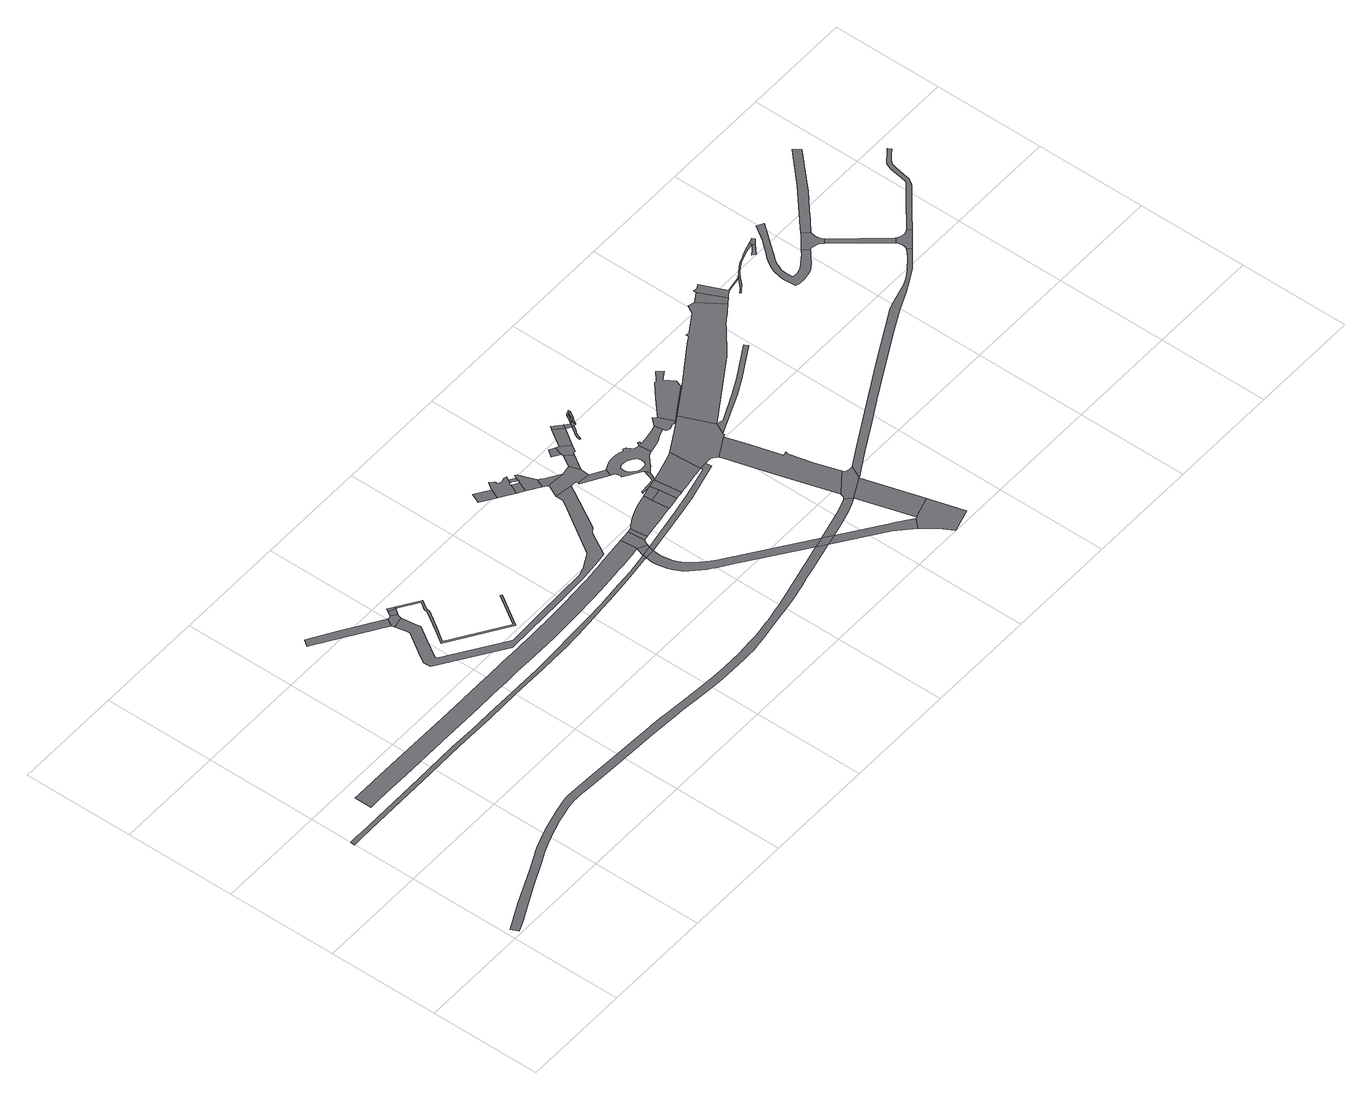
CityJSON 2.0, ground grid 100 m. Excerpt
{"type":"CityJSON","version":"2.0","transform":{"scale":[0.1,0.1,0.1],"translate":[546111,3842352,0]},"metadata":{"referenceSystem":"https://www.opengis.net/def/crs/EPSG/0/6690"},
"CityObjects":{
"road1":{"type":"Road","attributes":{"RoadStructureAttribute.sectionType":"1"},"geometry":[{"type":"MultiSurface","lod":"1","boundaries":[[[0,1,2,3,4,5,6,7,8,9,10,11,12,13,14,15,16,17,18,19,20,21,22,23,24,25,26,27,28,29,30,31,32,33,34,35,36,37,38,39,40,41,42]]]}]},
"road2":{"type":"Road","attributes":{"RoadStructureAttribute.sectionType":"1"},"geometry":[{"type":"MultiSurface","lod":"1","boundaries":[[[43,44,45,46,47,48,49,50,51,52,53,54,55,56,57,58,59,60,61,62,63,64,65,66,67,68,69,70,71,72,73,74,75,76,77,78,79,80,81,82,83,84,85,86,87,88,89,90,91,92,93,94,95,96,97,98,99,100,101,102,103,104,105,106,107,108,109,110,111,112,113,114,115,116,117,118,119,120,121,122,123,124,125,126,127,128,129,130,131,132,133,134,135,136,137]]]}]},
"road3":{"type":"Road","attributes":{"RoadStructureAttribute.sectionType":"1"},"geometry":[{"type":"MultiSurface","lod":"1","boundaries":[[[138,139,140,141,142,143]]]}]},
"road4":{"type":"Road","attributes":{"function":"3","RoadStructureAttribute.sectionType":"1"},"geometry":[{"type":"MultiSurface","lod":"1","boundaries":[[[144,145,146,147,148,149,150,151,152,153,154,155,156,157,158,159,160,161,162,163,164,165,166,167,168,169,170,171,172,173,174,175,176,177,178,179,180,181,182,183,184,185,186,187,188,189,190,191,192,193,194,195,196,197,198,199,200,201,202,203,204,205,206,207,208,209,210,211,212,213,214,215,216,217,218]]]}]},
"road5":{"type":"Road","geometry":[{"type":"MultiSurface","lod":"1","boundaries":[[[219,220,221,143,142,222,223,224,225]]]}]},
"road6":{"type":"Road","attributes":{"RoadStructureAttribute.sectionType":"1"},"geometry":[{"type":"MultiSurface","lod":"1","boundaries":[[[226,219,225,227]]]}]},
"road7":{"type":"Road","geometry":[{"type":"MultiSurface","lod":"1","boundaries":[[[228,226,227,229]]]}]},
"road8":{"type":"Road","geometry":[{"type":"MultiSurface","lod":"1","boundaries":[[[230,231,232,233,234,235,236,237,238,239,240,241,242,243,244,245,246,229,227]]]}]},
"road9":{"type":"Road","attributes":{"RoadStructureAttribute.sectionType":"1"},"geometry":[{"type":"MultiSurface","lod":"1","boundaries":[[[247,248,249,250,251,252,253,254,255,256,257,258,259,260,223,222,261,262,263,264,265,266,267,268,269,270,271,272,273,274,275,276,277,278,279]]]}]},
"road10":{"type":"Road","geometry":[{"type":"MultiSurface","lod":"1","boundaries":[[[280,0,42,281]]]}]},
"road11":{"type":"Road","attributes":{"function":"3","RoadStructureAttribute.sectionType":"7"},"geometry":[{"type":"MultiSurface","lod":"1","boundaries":[[[218,282,283,0,280,284,285,286]]]}]},
"road12":{"type":"Road","attributes":{"function":"3"},"geometry":[{"type":"MultiSurface","lod":"1","boundaries":[[[287,144,218,286,288,289]]]}]},
"road13":{"type":"Road","attributes":{"RoadStructureAttribute.sectionType":"1"},"geometry":[{"type":"MultiSurface","lod":"1","boundaries":[[[290,291,292,293]]]}]},
"road14":{"type":"Road","geometry":[{"type":"MultiSurface","lod":"1","boundaries":[[[294,295,287,289,296,297]]]}]},
"road15":{"type":"Road","geometry":[{"type":"MultiSurface","lod":"1","boundaries":[[[298,293,292,299,300,301,302,303,304,305,306,307,308,309,310,311,312,313]]]}]},
"road16":{"type":"Road","attributes":{"RoadStructureAttribute.sectionType":"1"},"geometry":[{"type":"MultiSurface","lod":"1","boundaries":[[[314,301,300,315,316]]]}]},
"road17":{"type":"Road","attributes":{"function":"3","RoadStructureAttribute.sectionType":"7"},"geometry":[{"type":"MultiSurface","lod":"1","boundaries":[[[317,318,319,320,321,322,323,324,325,281,42,326,327,328,329,330,331,332,333,334,335,336,337,338,339,43,340]]]}]},
"road18":{"type":"Road","attributes":{"RoadStructureAttribute.sectionType":"1"},"geometry":[{"type":"MultiSurface","lod":"1","boundaries":[[[341,304,303,342,343,344,345,346,347,348]]]}]},
"road19":{"type":"Road","geometry":[{"type":"MultiSurface","lod":"1","boundaries":[[[349,350,351,352,353,348,347,354,316,315,355,356]]]}]},
"road20":{"type":"Road","geometry":[{"type":"MultiSurface","lod":"1","boundaries":[[[357,358,359,360,361,362,363,364,365,366,367,368,369,370,371,372,373,374,375,376,377,378,379,380,381,382,383,294,297,384,385,386,387,388,389,390]]]}]},
"road21":{"type":"Road","attributes":{"RoadStructureAttribute.sectionType":"1"},"geometry":[{"type":"MultiSurface","lod":"1","boundaries":[[[391,392,356,355,393,394]]]}]},
"road22":{"type":"Road","geometry":[{"type":"MultiSurface","lod":"1","boundaries":[[[393,395,279,278,396,397,398,399,400,401,402,403,394]]]}]},
"road23":{"type":"Road","attributes":{"RoadStructureAttribute.sectionType":"1"},"geometry":[{"type":"MultiSurface","lod":"1","boundaries":[[[404,405,406,407,408,409,410,411,412,413,280,281]]]}]},
"road24":{"type":"Road","attributes":{"function":"3","RoadStructureAttribute.sectionType":"1"},"geometry":[{"type":"MultiSurface","lod":"1","boundaries":[[[414,415,390,389,416,417]]]}]},
"road25":{"type":"Road","attributes":{"RoadStructureAttribute.sectionType":"1"},"geometry":[{"type":"MultiSurface","lod":"1","boundaries":[[[399,418,419,420,400]]]}]},
"road26":{"type":"Road","geometry":[{"type":"MultiSurface","lod":"1","boundaries":[[[421,357,390,422,423,414]]]}]},
"road27":{"type":"Road","geometry":[{"type":"MultiSurface","lod":"1","boundaries":[[[340,43,137,424]]]}]},
"road28":{"type":"Road","geometry":[{"type":"MultiSurface","lod":"1","boundaries":[[[425,421,414,417,426,427,428]]]}]},
"road29":{"type":"Road","attributes":{"RoadStructureAttribute.sectionType":"1"},"geometry":[{"type":"MultiSurface","lod":"1","boundaries":[[[429,430,403,402,431]]]}]},
"road30":{"type":"Road","geometry":[{"type":"MultiSurface","lod":"1","boundaries":[[[432,433,434,435,436,437,438,439,440,441,442,443,444,445,446,447,448,449,421,425,450,451,452,453,454,455,456]]]}]},
"road31":{"type":"Road","geometry":[{"type":"MultiSurface","lod":"1","boundaries":[[[457,458,459,460]]]}]},
"road32":{"type":"Road","geometry":[{"type":"MultiSurface","lod":"1","boundaries":[[[460,459,429,431,461,462,463,464,465]]]}]},
"road33":{"type":"Road","attributes":{"RoadStructureAttribute.sectionType":"1"},"geometry":[{"type":"MultiSurface","lod":"1","boundaries":[[[466,467,468,469,470,471,472,473,474,475,476,477,478,479,480,481,482,483,484,485,486,420,419,487,488,489,490,491,492,493,432,456],[494,495,496,497,498,499,500,501,502,503,504,505,506,507,508,509,510,511,512,513,514,515,516,517,518,519]]]}]},
"road34":{"type":"Road","attributes":{"function":"3","RoadStructureAttribute.sectionType":"7"},"geometry":[{"type":"MultiSurface","lod":"1","boundaries":[[[520,521,424,137,522,523,524,525]]]}]},
"road35":{"type":"Road","geometry":[{"type":"MultiSurface","lod":"1","boundaries":[[[526,527,528,529,530,531,532,533,534,425,428,535,536,537,538,539,540,541,542,410]]]}]},
"road36":{"type":"Road","attributes":{"RoadStructureAttribute.sectionType":"1"},"geometry":[{"type":"MultiSurface","lod":"1","boundaries":[[[543,544,465,464,545]]]}]},
"road37":{"type":"Road","attributes":{"RoadStructureAttribute.sectionType":"1"},"geometry":[{"type":"MultiSurface","lod":"1","boundaries":[[[546,547,548,549,550,340,424,551,552,553,554,555]]]}]},
"road38":{"type":"Road","geometry":[{"type":"MultiSurface","lod":"1","boundaries":[[[556,543,545,557]]]}]},
"road39":{"type":"Road","geometry":[{"type":"MultiSurface","lod":"1","boundaries":[[[558,559,560,561,562,563,564,565,566,567]]]}]},
"road40":{"type":"Road","geometry":[{"type":"MultiSurface","lod":"1","boundaries":[[[557,545,558,568]]]}]},
"road41":{"type":"Road","geometry":[{"type":"MultiSurface","lod":"1","boundaries":[[[569,568,558,567,570,571,572]]]}]},
"road42":{"type":"Road","geometry":[{"type":"MultiSurface","lod":"1","boundaries":[[[573,574,575,568,569,576,577,578,579]]]}]},
"road43":{"type":"Road","geometry":[{"type":"MultiSurface","lod":"1","boundaries":[[[580,581,582,583,572,571,584,585,586,587,588,589]]]}]},
"road44":{"type":"Road","geometry":[{"type":"MultiSurface","lod":"1","boundaries":[[[590,591,592,593,594,595,596,474,473,597,598,599,600,601]]]}]},
"road45":{"type":"Road","geometry":[{"type":"MultiSurface","lod":"1","boundaries":[[[602,603,604,573,579,580,589]]]}]},
"road46":{"type":"Road","geometry":[{"type":"MultiSurface","lod":"1","boundaries":[[[605,606,607,608,609,610,611,525,524,612,613,614,615,616,617,618]]]}]},
"road47":{"type":"Road","attributes":{"function":"3","RoadStructureAttribute.sectionType":"7"},"geometry":[{"type":"MultiSurface","lod":"1","boundaries":[[[619,555,609,608]]]}]},
"road48":{"type":"Road","attributes":{"function":"3","RoadStructureAttribute.sectionType":"7"},"geometry":[{"type":"MultiSurface","lod":"1","boundaries":[[[620,621,622,623,624,625,626,627,628,629,630,631,632,633,634,635,636]]]}]},
"road49":{"type":"Road","geometry":[{"type":"MultiSurface","lod":"1","boundaries":[[[637,638,526,410,409,639,640,641,642,643,644,630,629,645,646,647,648]]]}]},
"road50":{"type":"Road","geometry":[{"type":"MultiSurface","lod":"1","boundaries":[[[649,650,651,652,653,636,635,654,655,546,555,619,656]]]}]},
"road51":{"type":"Road","geometry":[{"type":"MultiSurface","lod":"1","boundaries":[[[657,658,590,601,659,660,661,662,663,664,665,666]]]}]},
"road52":{"type":"Road","attributes":{"RoadStructureAttribute.sectionType":"1"},"geometry":[{"type":"MultiSurface","lod":"1","boundaries":[[[667,668,669,670,671,672,673,674,675,676,677,678,665,664]]]}]},
"road53":{"type":"Road","geometry":[{"type":"MultiSurface","lod":"1","boundaries":[[[679,680,681,682,683,684,685,648,647]]]}]},
"road54":{"type":"Road","geometry":[{"type":"MultiSurface","lod":"1","boundaries":[[[686,687,688,689,690,691,692,693,694,695,696,697,698,699,637,648,700,701,702,703,704,705,706,707,708,709,710,711,712,713]]]}]},
"road55":{"type":"Road","attributes":{"RoadStructureAttribute.sectionType":"1"},"geometry":[{"type":"MultiSurface","lod":"1","boundaries":[[[714,715,716,717,718,719,720,721,722,723,724,725,726,656,619,727,728,729,730,731,732,733,734,735,736,737,738,739]]]}]},
"road56":{"type":"Road","geometry":[{"type":"MultiSurface","lod":"1","boundaries":[[[740,713,712,741]]]}]},
"road57":{"type":"Road","attributes":{"RoadStructureAttribute.sectionType":"1"},"geometry":[{"type":"MultiSurface","lod":"1","boundaries":[[[742,743,744,740,741,745,746,747,748,749,750,751]]]}]},
"road58":{"type":"Road","geometry":[{"type":"MultiSurface","lod":"1","boundaries":[[[748,752,753,754,755,756,757,758,759]]]}]},
"road59":{"type":"Road","geometry":[{"type":"MultiSurface","lod":"1","boundaries":[[[749,748,759,760]]]}]},
"road60":{"type":"Road","attributes":{"RoadStructureAttribute.sectionType":"1"},"geometry":[{"type":"MultiSurface","lod":"1","boundaries":[[[761,762,763,764,765,766,767,768,769,770,749,760,771,772,773,774,775,776,777,778,779,780,781,782]]]}]},
"road61":{"type":"Road","geometry":[{"type":"MultiSurface","lod":"1","boundaries":[[[782,783,784,785,786,787,788,789,790,791]]]}]},
"road62":{"type":"Road","attributes":{"RoadStructureAttribute.sectionType":"1"},"geometry":[{"type":"MultiSurface","lod":"1","boundaries":[[[792,793,794,795,796,797,798,799,800,801,802,803,804,805,806,807,808,809,810,811,812,813,814,815,816,817,818,819,820,821,822,823,824,825,826,827,828,829,830,831]]]}]},
"road63":{"type":"Road","geometry":[{"type":"MultiSurface","lod":"1","boundaries":[[[832,833,834,835,761,782,791,836]]]}]},
"road64":{"type":"Road","geometry":[{"type":"MultiSurface","lod":"1","boundaries":[[[837,838,814,813,839,840,841,842,843,844,845,846]]]}]},
"road65":{"type":"Road","attributes":{"RoadStructureAttribute.sectionType":"1"},"geometry":[{"type":"MultiSurface","lod":"1","boundaries":[[[843,842,847,848]]]}]},
"road66":{"type":"Road","geometry":[{"type":"MultiSurface","lod":"1","boundaries":[[[849,850,851,848,847,852,853,854,714,739,855,856]]]}]},
"road67":{"type":"Road","attributes":{"RoadStructureAttribute.sectionType":"1"},"geometry":[{"type":"MultiSurface","lod":"1","boundaries":[[[857,858,859,860,837,846,861,862,863,864,865]]]}]},
"road68":{"type":"Road","attributes":{"RoadStructureAttribute.sectionType":"1"},"geometry":[{"type":"MultiSurface","lod":"1","boundaries":[[[866,867,868,869,870,871,872,873,874,875,876,856,855,877,878,879,880,881,882,883,884,885,886,887,888,889,890,891,892]]]}]}
},
"vertices":[
[3753,1722,0],[3561,1696,0],[3398,1681,0],[3141,1656,0],[2966,1648,0],[2834,1642,0],[2814,1641,0],[2723,1637,0],[2575,1628,0],[2566,1628,0],[2506,1625,0],[2306,1620,0],[2169,1619,0],[2004,1622,0],[1801,1623,0],[1501,1617,0],[1271,1627,0],[1109,1623,0],[854,1623,0],[129,1616,0],[77,1618,0],[0,1616,0],[1,1578,0],[92,1581,0],[304,1580,0],[591,1583,0],[951,1584,0],[1316,1588,0],[1691,1584,0],[2006,1587,0],[2348,1586,0],[2567,1588,0],[2576,1588,0],[2641,1589,0],[2711,1592,0],[2816,1600,0],[2817,1600,0],[2835,1602,0],[2941,1609,0],[3120,1626,0],[3218,1634,0],[3468,1657,0],[3750,1691,0],
[4647,740,0],[4494,701,0],[4443,687,0],[4293,652,0],[4001,583,0],[3938,571,0],[3887,560,0],[3844,553,0],[3812,548,0],[3791,545,0],[3739,537,0],[3675,528,0],[3621,523,0],[3551,518,0],[3485,512,0],[3405,509,0],[3332,507,0],[3226,506,0],[3095,510,0],[2872,527,0],[2745,539,0],[2649,547,0],[2599,550,0],[2573,552,0],[2490,559,0],[2429,565,0],[2391,567,0],[2341,569,0],[2243,574,0],[1984,587,0],[1677,601,0],[1477,609,0],[1429,611,0],[1400,611,0],[1375,607,0],[1332,598,0],[1259,583,0],[1074,535,0],[1025,523,0],[937,493,0],[882,472,0],[820,447,0],[764,419,0],[628,354,0],[312,217,0],[53,90,0],[85,25,0],[110,37,0],[199,73,0],[209,78,0],[514,227,0],[758,341,0],[855,385,0],[927,415,0],[951,424,0],[1009,445,0],[1072,465,0],[1083,468,0],[1172,494,0],[1257,516,0],[1319,529,0],[1338,533,0],[1378,539,0],[1423,542,0],[1438,543,0],[1471,543,0],[1519,539,0],[1562,536,0],[1659,529,0],[1764,523,0],[1937,517,0],[2133,509,0],[2324,499,0],[2546,486,0],[2590,483,0],[2676,477,0],[2827,463,0],[2975,449,0],[3124,442,0],[3249,439,0],[3383,437,0],[3449,438,0],[3510,441,0],[3557,446,0],[3622,455,0],[3686,465,0],[3789,482,0],[4011,519,0],[4097,531,0],[4144,540,0],[4199,553,0],[4257,568,0],[4344,593,0],[4455,616,0],[4728,682,0],
[1675,3064,0],[1439,3211,0],[1398,3154,0],[1406,3149,0],[1968,2782,0],[2006,2847,0],
[3767,1957,0],[3488,1925,0],[3444,1920,0],[3443,1920,0],[3389,1915,0],[3344,1911,0],[3274,1905,0],[3209,1900,0],[3147,1896,0],[3080,1892,0],[3012,1888,0],[2948,1885,0],[2870,1881,0],[2799,1879,0],[2732,1877,0],[2660,1876,0],[2620,1874,0],[2560,1874,0],[2500,1874,0],[2446,1874,0],[2392,1874,0],[2328,1875,0],[2269,1874,0],[2213,1874,0],[2146,1874,0],[2077,1874,0],[2041,1874,0],[1991,1874,0],[1813,1874,0],[1613,1873,0],[1380,1874,0],[1171,1874,0],[979,1876,0],[614,1877,0],[603,1877,0],[437,1878,0],[385,1878,0],[385,1722,0],[468,1722,0],[583,1723,0],[818,1722,0],[1262,1723,0],[1355,1723,0],[1482,1723,0],[1729,1724,0],[1992,1724,0],[1995,1724,0],[2076,1724,0],[2138,1724,0],[2198,1724,0],[2260,1724,0],[2344,1724,0],[2424,1723,0],[2488,1723,0],[2557,1723,0],[2663,1724,0],[2721,1726,0],[2775,1727,0],[2831,1729,0],[2894,1731,0],[2957,1733,0],[3019,1737,0],[3070,1739,0],[3130,1743,0],[3188,1747,0],[3215,1748,0],[3249,1751,0],[3316,1756,0],[3376,1761,0],[3445,1767,0],[3515,1774,0],[3567,1779,0],[3611,1784,0],[3699,1794,0],[3779,1803,0],
[2046,2853,0],[2033,2848,0],[2019,2845,0],[1974,2755,0],[2078,2778,0],[2084,2808,0],[2091,2817,0],
[2067,2890,0],[2131,2866,0],
[2087,2920,0],[2143,2883,0],
[2298,2758,0],[2299,2748,0],[2261,2690,0],[2251,2651,0],[2248,2646,0],[2147,2493,0],[2064,2369,0],[2568,2034,0],[2753,2317,0],[2738,2325,0],[2562,2057,0],[2085,2374,0],[2170,2498,0],[2269,2644,0],[2270,2646,0],[2278,2683,0],[2327,2758,0],
[3819,2566,0],[3766,2484,0],[3500,2073,0],[3361,2000,0],[3289,1979,0],[2784,1964,0],[2440,1954,0],[2412,1967,0],[1925,2294,0],[1920,2317,0],[2017,2468,0],[2104,2602,0],[2096,2649,0],[2089,2695,0],[1997,2650,0],[2003,2623,0],[1881,2441,0],[1817,2345,0],[1827,2280,0],[2373,1912,0],[2603,1916,0],[2779,1920,0],[2952,1924,0],[3282,1937,0],[3387,1943,0],[3482,1954,0],[3570,1967,0],[3693,2176,0],[3739,2212,0],[3888,2463,0],[3941,2553,0],[3974,2608,0],[3818,2630,0],
[3847,1738,0],[3840,1695,0],
[3768,1775,0],[3755,1734,0],[3848,1741,0],[3848,1742,0],[3858,1765,0],
[3873,1969,0],[3866,1785,0],[3885,1817,0],
[3433,3146,0],[3395,3061,0],[3524,2977,0],[3561,3060,0],
[3909,1973,0],[3907,1973,0],[3888,1817,0],[3925,1823,0],
[3609,3130,0],[3604,2924,0],[3652,2892,0],[3692,2981,0],[3692,2994,0],[3702,2999,0],[3721,3029,0],[3739,3055,0],[3716,3066,0],[3705,3062,0],[3699,3059,0],[3684,3056,0],[3666,3056,0],[3651,3063,0],[3643,3076,0],[3641,3098,0],
[3713,2966,0],[3713,2852,0],[3752,2939,0],
[4074,1246,0],[4013,1295,0],[4008,1300,0],[3933,1377,0],[3887,1439,0],[3851,1513,0],[3832,1611,0],[3839,1682,0],[3840,1691,0],[3742,1630,0],[3744,1582,0],[3765,1491,0],[3784,1440,0],[3810,1392,0],[3844,1346,0],[3944,1248,0],[3954,1241,0],[3987,1215,0],[3992,1211,0],[3994,1209,0],[3997,1207,0],[4053,1166,0],[4143,1103,0],[4751,761,0],
[3753,3007,0],[3717,2999,0],[3722,2994,0],[3736,2983,0],[3746,2975,0],[3759,2964,0],[3767,2957,0],[3774,2992,0],
[3862,2859,0],[3830,2944,0],[3815,2985,0],[3807,3007,0],[3792,3017,0],[3758,2946,0],[3828,2777,0],[3863,2856,0],
[4239,2107,0],[4220,2102,0],[4205,2098,0],[4191,2095,0],[4179,2092,0],[4168,2090,0],[4154,2086,0],[4134,2080,0],[4104,2071,0],[4078,2063,0],[4067,2060,0],[4056,2055,0],[4043,2050,0],[4030,2043,0],[4020,2038,0],[4014,2036,0],[4013,2035,0],[4003,2030,0],[3991,2024,0],[3989,2023,0],[3978,2017,0],[3970,2012,0],[3951,2002,0],[3943,1998,0],[3934,1992,0],[3927,1987,0],[3925,1986,0],[3951,1827,0],[4027,1839,0],[4108,1851,0],[4191,1864,0],[4240,1871,0],[4260,1874,0],[4243,2027,0],
[3900,2826,0],[3886,2836,0],[3864,2753,0],[4034,2737,0],
[3868,2734,0],[4008,2609,0],[4024,2605,0],[4033,2602,0],[4038,2591,0],[4151,2576,0],[4153,2613,0],[4155,2658,0],[4122,2753,0],
[4272,1770,0],[4458,1804,0],[4486,1809,0],[4813,1892,0],[4803,1936,0],[4800,1947,0],[4741,1944,0],[4745,1923,0],[4450,1852,0],[4263,1814,0],
[4365,2056,0],[4326,2040,0],[4322,1884,0],[4381,1892,0],
[4031,2574,0],[4249,2443,0],[4274,2502,0],
[4346,2132,0],[4256,2030,0],[4305,2042,0],
[4831,704,0],
[4423,2150,0],[4403,1895,0],[4422,1898,0],[4450,1902,0],
[4188,2859,0],[4182,2849,0],[4245,2794,0],
[4445,2262,0],[4444,2256,0],[4434,2229,0],[4425,2202,0],[4424,2189,0],[4422,2183,0],[4418,2173,0],[4414,2168,0],[4402,2159,0],[4388,2156,0],[4368,2153,0],[4365,2153,0],[4335,2151,0],[4284,2149,0],[4268,2151,0],[4257,2132,0],[4283,2129,0],[4336,2131,0],[4429,2154,0],[4436,2163,0],[4442,2176,0],[4447,2185,0],[4451,2193,0],[4454,2204,0],[4465,2220,0],
[4161,2979,0],[4117,2918,0],[4185,2876,0],[4212,2953,0],
[4261,2817,0],[4276,2810,0],[4284,2822,0],[4314,2867,0],[4240,2939,0],
[4479,2233,0],[4497,2246,0],[4516,2258,0],[4541,2285,0],[4561,2305,0],[4586,2328,0],[4613,2343,0],[4640,2351,0],[4629,2461,0],[4579,2470,0],[4551,2525,0],[4526,2537,0],[4509,2522,0],[4508,2522,0],[4476,2534,0],[4446,2539,0],[4416,2541,0],[4383,2541,0],[4354,2535,0],[4319,2525,0],[4280,2505,0],[4285,2421,0],[4294,2394,0],[4299,2380,0],[4290,2364,0],[4411,2287,0],[4442,2268,0],[4444,2266,0],[4460,2429,0],[4465,2426,0],[4485,2414,0],[4505,2397,0],[4515,2384,0],[4518,2380,0],[4523,2355,0],[4521,2330,0],[4513,2312,0],[4496,2299,0],[4488,2298,0],[4476,2297,0],[4443,2299,0],[4418,2308,0],[4416,2309,0],[4391,2328,0],[4365,2358,0],[4358,2381,0],[4358,2384,0],[4357,2403,0],[4362,2428,0],[4367,2431,0],[4377,2438,0],[4389,2441,0],[4414,2441,0],[4442,2439,0],
[5227,421,0],[5188,449,0],[5159,372,0],[5174,358,0],[5291,245,0],[5362,324,0],
[4722,2234,0],[4713,2229,0],[4696,2223,0],[4675,2215,0],[4647,2207,0],[4595,2191,0],[4570,2185,0],[4539,2176,0],[4537,2176,0],[4485,1908,0],[4543,1917,0],[4603,1926,0],[4655,1934,0],[4672,1936,0],[4702,1940,0],[4714,1942,0],[4735,1944,0],
[4345,3093,0],[4323,3061,0],[4416,3021,0],
[5177,885,0],[5157,875,0],[5058,841,0],[4985,820,0],[4868,790,0],[4947,732,0],[5015,750,0],[5092,774,0],[5173,803,0],[5233,829,0],
[4365,3123,0],[4437,3053,0],
[4462,2986,0],[4412,2911,0],[4403,2891,0],[4395,2861,0],[4405,2856,0],[4415,2886,0],[4425,2909,0],[4437,2929,0],[4459,2951,0],[4479,2984,0],
[4480,3015,0],
[4499,3022,0],[4497,2984,0],[4500,2984,0],[4504,3012,0],
[4533,3095,0],[4516,3069,0],[4504,3051,0],[4508,3036,0],[4525,3062,0],[4539,3084,0],[4543,3090,0],
[4563,3100,0],[4551,3075,0],[4532,3049,0],[4512,3023,0],[4517,3008,0],[4535,3033,0],[4536,3035,0],[4538,3033,0],[4574,3089,0],[4578,3095,0],
[4865,2499,0],[4831,2488,0],[4735,2471,0],[4719,2469,0],[4654,2463,0],[4666,2484,0],[4651,2491,0],[4685,2361,0],[4733,2372,0],[4762,2381,0],[4806,2406,0],[4877,2428,0],
[4578,3118,0],[4572,3116,0],[4550,3110,0],
[5647,144,0],[5610,272,0],[5606,288,0],[5578,385,0],[5378,327,0],[5376,322,0],[5366,321,0],[5295,240,0],[5353,168,0],[5373,140,0],[5381,128,0],[5407,87,0],[5452,4,0],[5669,66,0],
[5421,927,0],
[5325,1310,0],[5278,1501,0],[5276,1514,0],[5283,1538,0],[5248,1525,0],[5152,1859,0],[5128,1941,0],[5122,1959,0],[5120,1958,0],[5106,2009,0],[4921,1905,0],[4924,1900,0],[4931,1878,0],[4953,1801,0],[5053,1453,0],[5202,936,0],[5394,1078,0],
[5058,2426,0],[4951,2365,0],[4805,1948,0],[4841,1949,0],[4865,1949,0],[4875,1946,0],[4886,1940,0],[4906,1923,0],[5105,2011,0],[5130,2018,0],[5129,2039,0],[5182,2137,0],
[5466,1041,0],[5451,1041,0],[5436,1043,0],[5420,1049,0],[5404,1062,0],[5192,904,0],[5187,895,0],[5478,1043,0],
[4922,2565,0],[4899,2537,0],[4886,2397,0],[4916,2382,0],[4936,2391,0],[4968,2406,0],[4977,2391,0],[5005,2408,0],[4951,2537,0],[4944,2540,0],
[5161,2504,0],[5319,2601,0],[5340,2661,0],[5283,2750,0],[5358,2794,0],[5354,2800,0],[5316,2847,0],[5253,2791,0],[5232,2772,0],[5224,2781,0],[5165,2731,0],[5099,2670,0],
[5517,2203,0],[5669,2278,0],[5976,2456,0],[5955,2490,0],[5650,2313,0],[5500,2239,0],[5238,2120,0],
[6011,3076,0],[6008,3071,0],[6006,3068,0],[5985,3033,0],[5967,3004,0],[5835,2922,0],[5794,2897,0],[5793,2896,0],[5762,2899,0],[5760,2876,0],[5734,2860,0],[5721,2852,0],[5696,2836,0],[5330,2595,0],[5782,2518,0],[6024,2714,0],[6025,2722,0],[6027,2724,0],[6030,2725,0],[6080,2759,0],[6083,2760,0],[6085,2762,0],[6135,2795,0],[6138,2797,0],[6141,2799,0],[6154,2808,0],[6217,2852,0],[6069,3062,0],
[7524,2132,0],[7465,2074,0],[7353,1991,0],[7311,1965,0],[7269,1940,0],[7215,1914,0],[7161,1902,0],[6999,1857,0],[6960,1845,0],[6427,1563,0],[6245,1465,0],[6127,1402,0],[5665,1147,0],[5464,953,0],[5554,1002,0],[5666,1067,0],[5782,1131,0],[5892,1190,0],[6143,1329,0],[6260,1391,0],[6752,1655,0],[6992,1778,0],[7170,1854,0],[7220,1882,0],[7387,1969,0],[7550,2100,0],
[6157,3115,0],[6267,2888,0],
[6231,3160,0],[6197,3138,0],[6159,3140,0],[6292,2906,0],[6309,2918,0],[6339,2930,0],[6479,2952,0],[6486,2964,0],[6466,2959,0],[6330,2933,0],
[6405,2881,0],[6385,2863,0],[6365,2853,0],[6370,2843,0],[6402,2866,0],[6430,2886,0],[6464,2919,0],[6486,2943,0],
[6496,2954,0],
[6813,3117,0],[6777,3107,0],[6727,3092,0],[6697,3080,0],[6694,3079,0],[6692,3078,0],[6673,3071,0],[6620,3050,0],[6573,3025,0],[6523,2990,0],[6514,2972,0],[6541,2992,0],[6571,3012,0],[6596,3028,0],[6635,3048,0],[6673,3061,0],[6698,3069,0],[6701,3070,0],[6704,3071,0],[6720,3076,0],[6752,3084,0],[6818,3092,0],
[6810,3085,0],[6804,3079,0],[6797,3074,0],[6766,3051,0],[6735,3028,0],[6732,3026,0],[6745,3015,0],[6758,3005,0],[6831,3070,0],
[6991,3187,0],[6903,3056,0],[6873,3020,0],[6814,2952,0],[6788,2923,0],[6777,2910,0],[6752,2874,0],[6732,2847,0],[6720,2822,0],[6708,2791,0],[6698,2764,0],[6684,2684,0],[6694,2562,0],[6728,2551,0],[6785,2552,0],[6858,2563,0],[6879,2570,0],[6904,2583,0],[6951,2615,0],[7003,2661,0],[7034,2687,0],[7051,2707,0],[7009,2759,0],[6976,2732,0],[6894,2673,0],[6857,2650,0],[6822,2635,0],[6792,2630,0],[6747,2634,0],[6747,2657,0],[6749,2714,0],[6753,2752,0],[6763,2777,0],[6774,2804,0],[6778,2812,0],[6800,2850,0],[6839,2898,0],[6866,2930,0],[6997,3089,0],[7049,3157,0],
[6866,3134,0],[6862,3133,0],[6856,3131,0],[6825,3120,0],[6879,3112,0],
[7145,2873,0],[7135,2863,0],[7076,2715,0],[7131,2701,0],[7154,2686,0],[7172,2664,0],[7209,2694,0],[7196,2731,0],[7190,2771,0],[7198,2816,0],
[7521,2240,0],[7563,2270,0],
[7643,2243,0],[7616,2243,0],[7591,2253,0],[7533,2215,0],[7536,2182,0],[7534,2155,0],[7704,2224,0],[7678,2256,0],
[7789,3472,0],[7545,3231,0],[7521,3207,0],[7246,2962,0],[7293,2900,0],[7376,2973,0],[7525,3104,0],[7616,3195,0],[7837,3413,0],
[8251,2903,0],[8249,2902,0],[8194,2860,0],[8162,2836,0],[8127,2808,0],[8110,2778,0],[8101,2743,0],[8079,2625,0],[8070,2573,0],[8021,2533,0],[7929,2459,0],[7843,2335,0],[7926,2402,0],[8028,2484,0],[8068,2516,0],[8082,2534,0],[8100,2560,0],[8101,2561,0],[8108,2579,0],[8121,2636,0],[8136,2729,0],[8144,2755,0],[8151,2772,0],[8159,2786,0],[8179,2806,0],[8224,2840,0],[8271,2875,0]
]}
